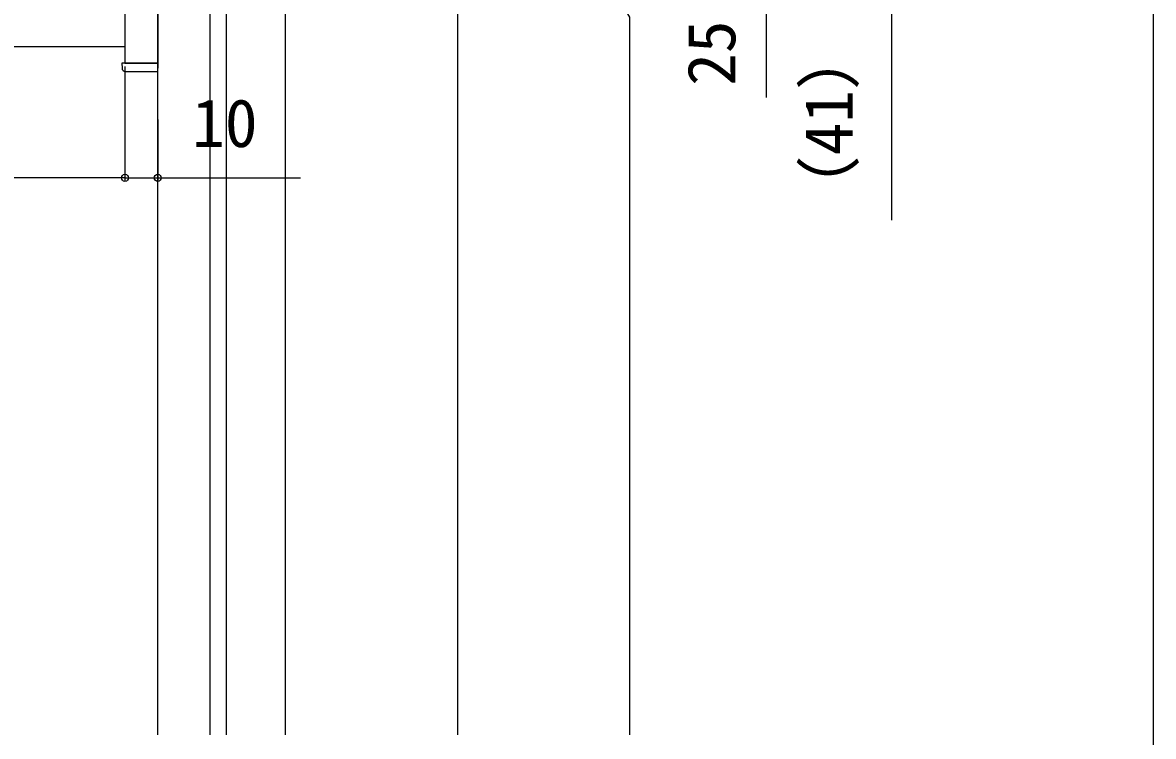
# Model space of a CAD drawing. Units: millimetres, scale not verified. Extents: x -875 to 875, y -1305 to 1298.
# Drawn here: x 529.8 to 875, y 284.5 to 502.4 of the extents above; entities that cross this region are included whole.
import ezdxf
from ezdxf.enums import TextEntityAlignment as Align

# ---------------------------------------------------------------- set-up
doc = ezdxf.new("R2010")
doc.units = ezdxf.units.MM
doc.header["$LTSCALE"] = 8
for name, color, linetype in [('0-3_YKK_12', 2, 'Continuous'), ('0-4_YKK_13', 4, 'Continuous'), ('0-5_YKK_D', 6, 'Continuous'), ('0-6_YKK_ZWAK', 7, 'Continuous'), ('0-7_YSS_K', 3, 'Continuous')]:
    doc.layers.add(name, color=color, linetype=linetype)
doc.styles.add('ＭＳ ゴシック', font='')
doc.styles.get('ＭＳ ゴシック').set_extended_font_data('MS Gothic')

msp = doc.modelspace()

# ---------------------------------------------------------------- linework, layer by layer
at = {"layer": '0-3_YKK_12'}
for p, q in [((662.5, 1115.3), (662.5, 285)), ((561, 522), (561, 490)), ((561, 495), (291, 495))]:
    msp.add_line(p, q, dxfattribs=at)
msp.add_lwpolyline([(571, 650), (571, 490), (561, 490)], dxfattribs=at)
at = {"layer": '0-4_YKK_13'}
for p, q in [((560.002, 490), (560.097, 488.439)), ((561, 490), (560.002, 490)), ((561, 490), (571.002, 490)), ((571.002, 490), (571.002, 488.439))]:
    msp.add_line(p, q, dxfattribs=at)
msp.add_lwpolyline([(561.095, 487.5), (571.002, 487.5), (571.002, 488.439)], dxfattribs=at)
msp.add_arc((561.095, 488.5), 1, 183.5, 270, dxfattribs=at)
at = {"layer": '0-5_YKK_D'}
for p, q in [((561, 489), (561, 454)), ((561, 489), (561, 454)), ((571, 472.789), (571, 454)), ((561, 455), (456, 455)), ((561, 455), (556.7, 455)), ((561, 455), (571, 455)), ((571, 455), (614.6, 455))]:
    msp.add_line(p, q, dxfattribs=at)
for points in [[(756.765, 545), (756.765, 520), (756.765, 479.564)], [(795, 545), (795, 504), (795, 442.087)]]:
    msp.add_lwpolyline(points, dxfattribs=at)
for centre in [(561, 455), (561, 455), (571, 455)]:
    msp.add_circle(centre, 1.075, dxfattribs=at)
at = {"layer": '0-6_YKK_ZWAK'}
msp.add_lwpolyline([(-875, -1305), (875, -1305), (875, 1245)], dxfattribs=at)
at = {"layer": '0-7_YSS_K'}
for p, q in [((610, 285), (610, 684)), ((571, 285), (571, 670.2)), ((587, 285), (587, 670.2)), ((592, 285), (592, 670.2))]:
    msp.add_line(p, q, dxfattribs=at)
msp.add_lwpolyline([(610, 684), (715, 504), (715, 285)], dxfattribs=at)

# ---------------------------------------------------------------- texts
at = {"layer": '0-5_YKK_D', "style": 'ＭＳ ゴシック'}
for s, p in [('25', (751.765, 483.086)), ('（41）', (787.614, 441.859))]:
    msp.add_text(s, height=14.66, rotation=90, dxfattribs=at).set_placement(p, align=Align.BOTTOM_LEFT)
msp.add_text('10', height=14.66, dxfattribs=at).set_placement((581.532, 460), align=Align.BOTTOM_LEFT)

doc.saveas('drawing.dxf')
